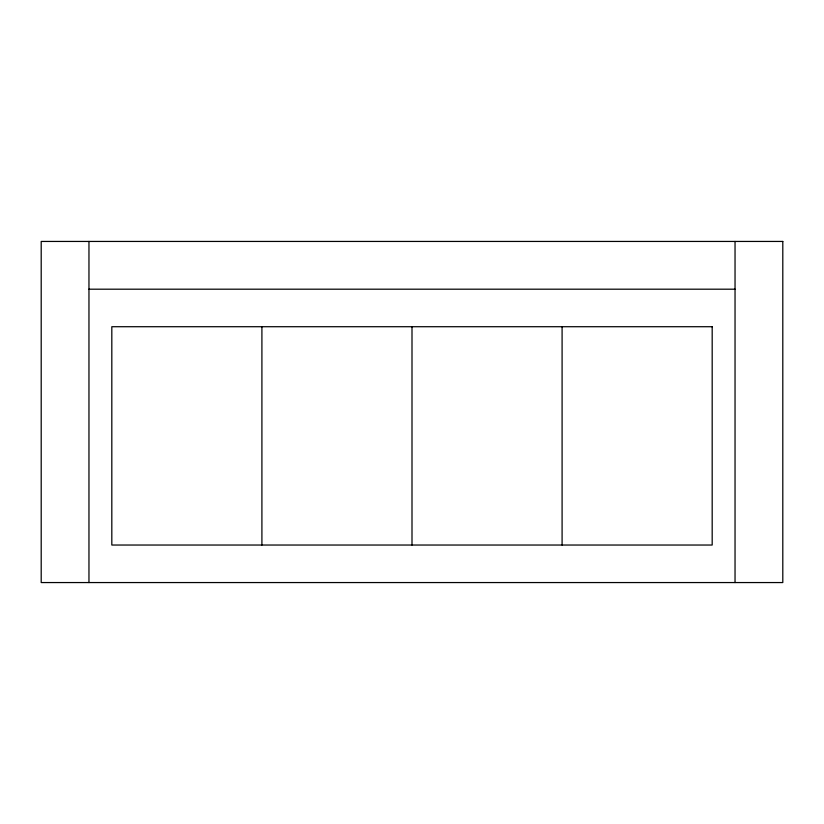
<?xml version="1.0" encoding="UTF-8"?>
<svg xmlns="http://www.w3.org/2000/svg" width="824" height="824" viewBox="0 0 824 824"><rect width="100%" height="100%" fill="white"/><g stroke="black" fill="none" stroke-linecap="round" stroke-linejoin="round"><path stroke-width="1.24" d="M88.961 289.193L735.039 289.193M735.039 241.442L735.039 582.558M562.092 326.716L562.092 545.035M412 326.716L412 545.035M261.908 326.716L261.908 545.035M88.961 241.442L88.961 582.558M782.8 241.442L41.2 241.442L41.2 582.558L782.8 582.558L782.8 241.442M712.183 326.716L111.817 326.716L111.817 545.035L712.183 545.035L712.183 326.716"/></g></svg>
